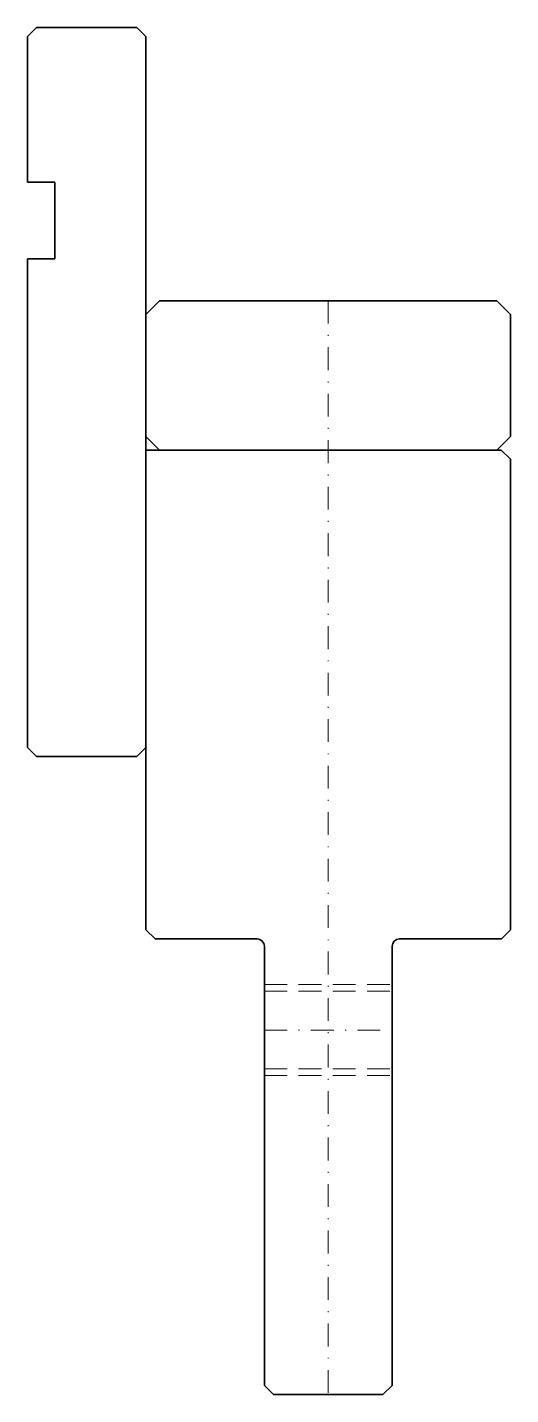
# Model space of a CAD drawing. Header units: millimetres. Extents: x -33 to 20, y 0 to 150.
import ezdxf

# ---------------------------------------------------------------- set-up
doc = ezdxf.new("R2010")
doc.units = ezdxf.units.MM
doc.header["$LTSCALE"] = 5
for name, pattern in [('AUSGEZOGEN', [0]), ('DASHDOT', [1, 0.5, -0.25, 0, -0.25]), ('DASHED', [0.75, 0.5, -0.25])]:
    doc.linetypes.add(name, pattern=pattern)
doc.layers.add('2', color=7, linetype='Continuous')

msp = doc.modelspace()

# ---------------------------------------------------------------- linework, layer by layer
at = {"layer": '2', "color": 7, "linetype": 'AUSGEZOGEN', "lineweight": 35}
for p, q in [((-32, 150), (-33, 149)), ((-21, 150), (-32, 150)), ((-20, 149), (-21, 150)), ((-33, 149), (-33, 133)), ((-20, 51), (-20, 149)), ((-33, 133), (-30, 133)), ((-30, 133), (-30, 124.6)), ((-30, 124.6), (-33, 124.6)), ((-33, 124.6), (-33, 71)), ((-20, 118.5), (-18.5, 120)), ((-18.5, 120), (18.5, 120)), ((18.5, 120), (20, 118.5)), ((20, 105.1), (20, 118.5)), ((-18.5, 103.6), (-20, 105.1)), ((20, 105.1), (18.5, 103.6)), ((18.97, 103.6), (-20, 103.6)), ((20, 102.63), (18.97, 103.6)), ((20, 51), (20, 102.63)), ((-33, 71), (-32, 70)), ((-21, 70), (-20, 71)), ((-32, 70), (-21, 70)), ((-20, 51), (-19, 50)), ((19, 50), (20, 51)), ((-19, 50), (-7.8, 50)), ((7.8, 50), (19, 50)), ((-7, 49.2), (-7, 1)), ((7, 49.2), (7, 1)), ((-7, 1), (-6, 0)), ((-6, 0), (6, 0)), ((6, 0), (7, 1))]:
    msp.add_line(p, q, dxfattribs=at)
at = {"layer": '2', "color": 7, "linetype": 'DASHDOT', "lineweight": 18}
for p, q in [((0, 120), (0, 0)), ((-7, 40), (7, 40))]:
    msp.add_line(p, q, dxfattribs=at)
at = {"layer": '2', "color": 7, "linetype": 'DASHED', "lineweight": 18}
for p, q in [((-7, 45), (7, 45)), ((-7, 44.25), (7, 44.25)), ((-7, 35.75), (7, 35.75)), ((-7, 35), (7, 35))]:
    msp.add_line(p, q, dxfattribs=at)
at = {"layer": '2', "color": 7, "linetype": 'AUSGEZOGEN', "lineweight": 35}
for centre, start, end in [((-7.8, 49.2), 360, 90), ((7.8, 49.2), 90, 180)]:
    msp.add_arc(centre, 0.8, start, end, dxfattribs=at)

doc.saveas('drawing.dxf')
